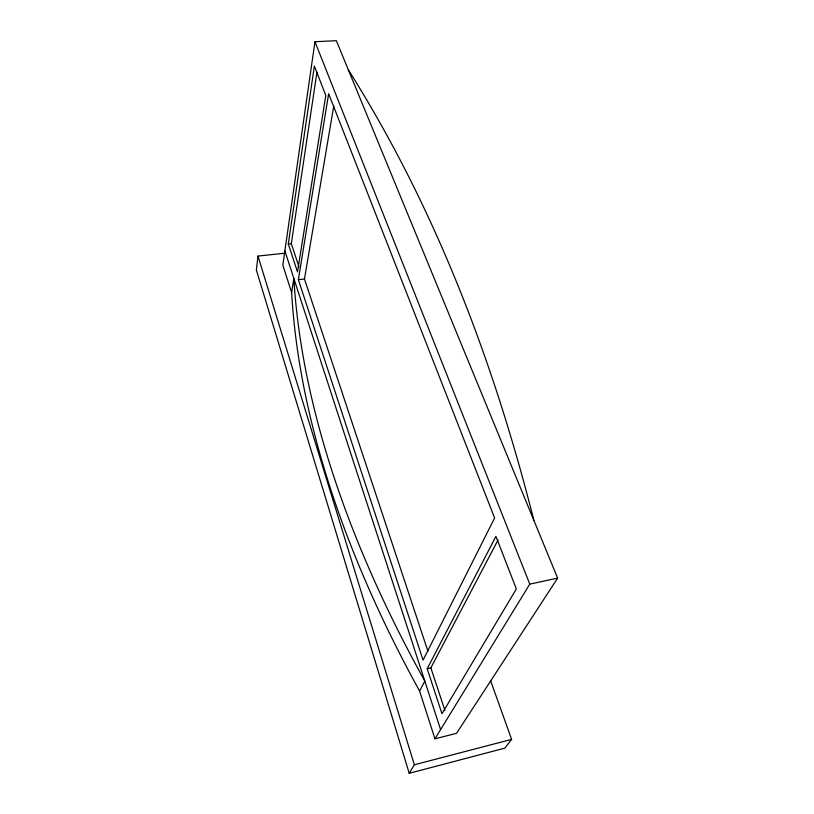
<?xml version="1.0" encoding="UTF-8"?>
<svg xmlns="http://www.w3.org/2000/svg" width="814" height="814" viewBox="0 0 814 814"><rect width="100%" height="100%" fill="white"/><g stroke="black" fill="none" stroke-linecap="round" stroke-linejoin="round"><path stroke-width="1.22" d="M285.561 253.134L257.987 256.084L256.359 270.044L409.218 773.3L504.802 748.147L511.609 739.387L490.639 680.779M314.967 41.718L282.824 265.13L291.636 292.552A1168.955 640.496 39.1 0 0 419.586 691.025L434.941 738.817L456.542 733.312L557.641 578.123L336.355 40.7L314.967 41.718L529.782 584.116L434.941 738.817M288.309 243.997L314.357 66.036L325.814 95.492L297.486 271.907L288.309 243.997L291.32 243.681L316.961 72.1M291.636 292.552L293.854 278.459A1191.584 644.22 38.9 0 0 424.816 681.094L419.586 691.025M298.372 279.69L328.653 93.742L494.627 517.989L423.077 660.134L298.372 279.69L304.467 278.999L333.791 105.749M427.208 668.742L495.93 536.365L516.341 588.949L441.971 713.695L427.208 668.742L430.86 667.887L498.036 539.967M409.218 773.3L414.357 764.773L511.609 739.387M529.782 584.116L557.641 578.123M348.341 69.821C435.541 207.967 493.996 362.464 533.872 520.39M304.467 278.999L427.93 651.231M291.32 243.681L299.003 266.921M430.86 667.887L444.912 710.408M284.88 250.875L440.598 729.588M257.987 256.084L414.357 764.773"/></g></svg>
